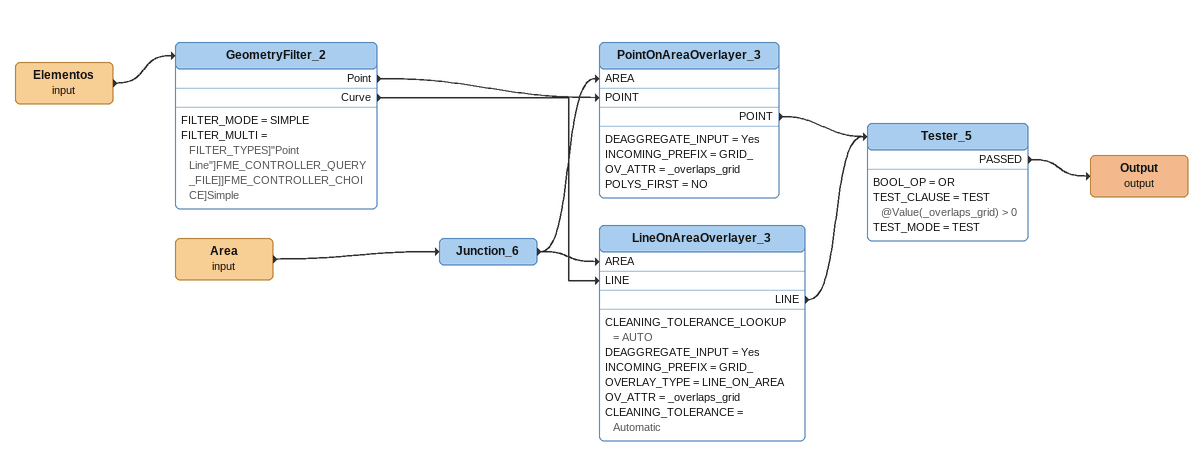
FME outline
Elementos (input)
    -> GeometryFilter_2
GeometryFilter_2
    FILTER_MODE = SIMPLE
    FILTER_MULTI = FILTER_TYPES]"Point Line"]FME_CONTROLLER_QUERY_FILE]]FME_CONTROLLER_CHOICE]Simple
    Point -> PointOnAreaOverlayer_3 [POINT]
    Curve -> LineOnAreaOverlayer_3 [LINE]
Area (input)
    -> Junction_6
Junction_6
    -> PointOnAreaOverlayer_3 [AREA]
    -> LineOnAreaOverlayer_3 [AREA]
PointOnAreaOverlayer_3
    DEAGGREGATE_INPUT = Yes
    INCOMING_PREFIX = GRID_
    OV_ATTR = _overlaps_grid
    POLYS_FIRST = NO
    POINT -> Tester_5
LineOnAreaOverlayer_3
    CLEANING_TOLERANCE_LOOKUP = AUTO
    DEAGGREGATE_INPUT = Yes
    INCOMING_PREFIX = GRID_
    OVERLAY_TYPE = LINE_ON_AREA
    OV_ATTR = _overlaps_grid
    CLEANING_TOLERANCE = Automatic
    LINE -> Tester_5
Tester_5
    BOOL_OP = OR
    TEST_CLAUSE = TEST @Value(_overlaps_grid) > 0
    TEST_MODE = TEST
    PASSED -> Output (output)
Output (output)
